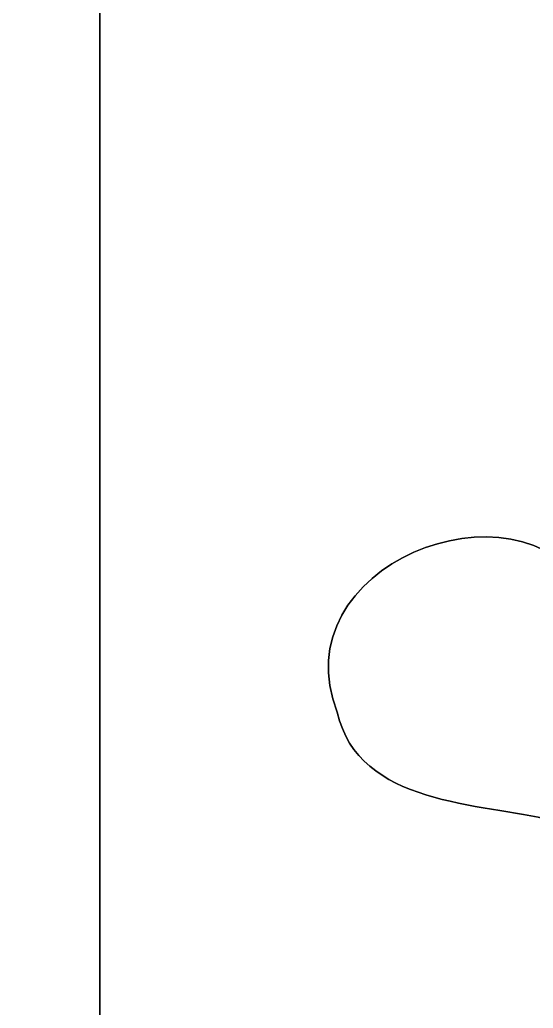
# Model space of a CAD drawing. Header units: centimetres. Extents: x -16.8 to 16.8, y -16.7 to 16.7.
# Drawn here: x -4.776 to -3.678, y 8.218 to 10.331 of the extents above; entities that cross this region are included whole.
import ezdxf

# ---------------------------------------------------------------- set-up
doc = ezdxf.new("R2010")
doc.units = ezdxf.units.CM
doc.header["$MEASUREMENT"] = 0
doc.layers.add('Layer 1', color=7, linetype='Continuous')

msp = doc.modelspace()

# ---------------------------------------------------------------- linework, layer by layer
at = {"layer": 'Layer 1', "color": 7}
for points, knots in [([(-16.77458, 16.66875), (-16.77458, 16.66875), (16.77458, 16.66875), (16.77458, 16.66875), (16.77458, 16.66875), (16.77458, 16.66875), (16.77458, -16.66875), (16.77458, -16.66875), (16.77458, -16.66875), (16.77458, -16.66875), (-16.77458, -16.66875), (-16.77458, -16.66875), (-16.77458, -16.66875), (-16.77458, -16.66875), (-16.77458, 16.66875), (-16.77458, 16.66875), (-16.77458, 16.66875), (-16.77458, 16.66875), (-16.77458, 16.66875), (-16.77458, 16.66875)], [0, 0, 0, 0, 0.1666667, 0.1666667, 0.1666667, 0.1666667, 0.3333333, 0.3333333, 0.3333333, 0.3333333, 0.5, 0.5, 0.5, 0.5, 0.6666667, 0.6666667, 0.6666667, 0.6666667, 1, 1, 1, 1]), ([(-4.59176, 16.42427), (-4.64256, 16.02599), (-4.58893, 15.62241), (-4.60446, 15.22236), (-4.60446, 15.22236), (-4.60622, 4.62739), (-4.59705, -5.96759), (-4.60939, -16.56221), (-4.60939, -16.56221), (-1.61219, -16.55657), (1.38536, -16.57738), (4.38256, -16.55163), (4.38256, -16.55163), (4.40196, -15.64993), (4.38856, -14.74823), (4.39208, -13.84653), (4.39208, -13.84653), (4.39208, -4.32153), (4.39208, 5.20347), (4.39208, 14.72847), (4.39208, 14.72847), (4.38679, 15.29327), (4.42666, 15.86336), (4.34128, 16.42427), (4.34128, 16.42427), (1.36349, 16.42039), (-1.61431, 16.42004), (-4.59176, 16.42427), (-4.59176, 16.42427), (-4.59176, 16.42427), (-4.59176, 16.42427), (-4.59176, 16.42427)], [0, 0, 0, 0, 0.1111111, 0.1111111, 0.1111111, 0.1111111, 0.2222222, 0.2222222, 0.2222222, 0.2222222, 0.3333333, 0.3333333, 0.3333333, 0.3333333, 0.4444444, 0.4444444, 0.4444444, 0.4444444, 0.5555556, 0.5555556, 0.5555556, 0.5555556, 0.6666667, 0.6666667, 0.6666667, 0.6666667, 0.7777778, 0.7777778, 0.7777778, 0.7777778, 1, 1, 1, 1]), ([(-4.09681, 8.85119), (-4.22028, 9.16093), (-3.71722, 9.3666), (-3.556, 9.10872), (-3.556, 9.10872), (-3.4484, 8.94927), (-3.56341, 8.76441), (-3.63714, 8.62012), (-3.63714, 8.62012), (-3.78954, 8.65752), (-4.05165, 8.65046), (-4.09681, 8.85119)], [0, 0, 0, 0, 0.25, 0.25, 0.25, 0.25, 0.5, 0.5, 0.5, 0.5, 1, 1, 1, 1])]:
    msp.add_open_spline(points, degree=3, knots=knots, dxfattribs=at)
at = {"layer": 'Layer 1', "color": 251}
for points, knots in [([(-4.59176, 16.42427), (-1.61431, 16.42004), (1.36349, 16.42039), (4.34128, 16.42427), (4.34128, 16.42427), (4.42666, 15.86336), (4.38679, 15.29327), (4.39208, 14.72847), (4.39208, 14.72847), (4.39208, 5.20347), (4.39208, -4.32153), (4.39208, -13.84653), (4.39208, -13.84653), (4.38856, -14.74823), (4.40196, -15.64993), (4.38256, -16.55163), (4.38256, -16.55163), (1.38536, -16.57738), (-1.61219, -16.55657), (-4.60939, -16.56221), (-4.60939, -16.56221), (-4.59705, -5.96759), (-4.60622, 4.62739), (-4.60446, 15.22236), (-4.60446, 15.22236), (-4.58893, 15.62241), (-4.64256, 16.02599), (-4.59176, 16.42427), (-4.59176, 16.42427), (-4.59176, 16.42427), (-4.59176, 16.42427), (-4.59176, 16.42427)], [0, 0, 0, 0, 0.1111111, 0.1111111, 0.1111111, 0.1111111, 0.2222222, 0.2222222, 0.2222222, 0.2222222, 0.3333333, 0.3333333, 0.3333333, 0.3333333, 0.4444444, 0.4444444, 0.4444444, 0.4444444, 0.5555556, 0.5555556, 0.5555556, 0.5555556, 0.6666667, 0.6666667, 0.6666667, 0.6666667, 0.7777778, 0.7777778, 0.7777778, 0.7777778, 1, 1, 1, 1]), ([(-4.09681, 8.85119), (-4.05165, 8.65046), (-3.78954, 8.65752), (-3.63714, 8.62012), (-3.63714, 8.62012), (-3.56341, 8.76441), (-3.4484, 8.94927), (-3.556, 9.10872), (-3.556, 9.10872), (-3.71722, 9.3666), (-4.22028, 9.16093), (-4.09681, 8.85119), (-4.09681, 8.85119), (-4.09681, 8.85119), (-4.09681, 8.85119), (-4.09681, 8.85119)], [0, 0, 0, 0, 0.2, 0.2, 0.2, 0.2, 0.4, 0.4, 0.4, 0.4, 0.6, 0.6, 0.6, 0.6, 1, 1, 1, 1])]:
    msp.add_open_spline(points, degree=3, knots=knots, dxfattribs=at)

doc.saveas('drawing.dxf')
